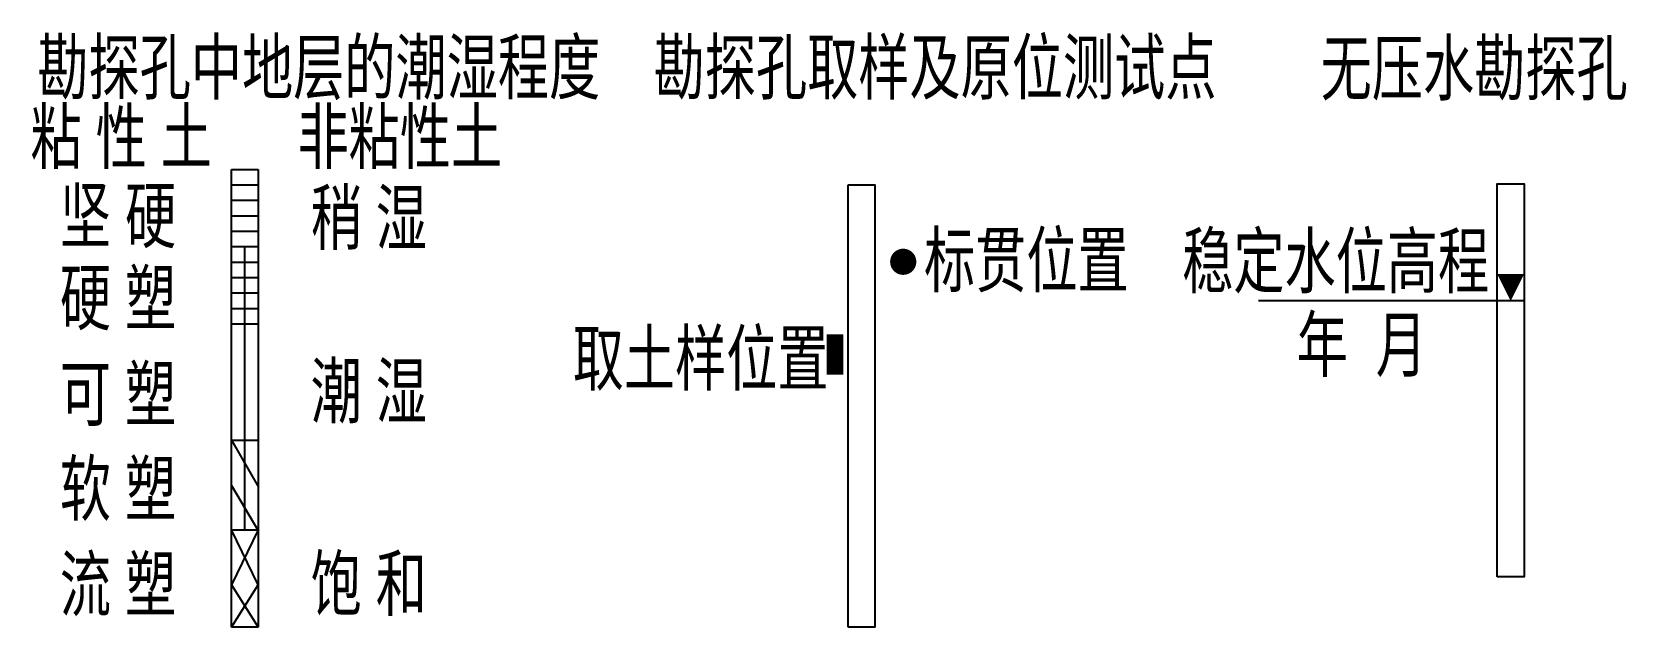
# Model space of a CAD drawing. Extents: x 1 to 119, y -45 to -1.
import ezdxf

# ---------------------------------------------------------------- set-up
doc = ezdxf.new("R2010")
doc.units = 0
doc.header["$MEASUREMENT"] = 0
doc.layers.get('0').update_dxf_attribs({"linetype": 'CONTINUOUS'})
doc.styles.add('LZ_FONTS_FS', font='hxm.ttf', dxfattribs={"width": 0.7})

msp = doc.modelspace()

# ---------------------------------------------------------------- linework, layer by layer
for p, q in [((15.4, -45.24), (15.4, -11.06)), ((15.4, -11.06), (17.4, -11.06)), ((17.4, -11.06), (17.4, -45.24)), ((15.4, -12.21), (17.4, -12.21)), ((15.4, -13.36), (17.4, -13.36)), ((15.4, -14.52), (17.4, -14.52)), ((15.4, -15.67), (17.4, -15.67)), ((15.4, -16.82), (17.4, -16.82)), ((15.4, -17.97), (17.4, -17.97)), ((15.4, -19.13), (17.4, -19.13)), ((15.4, -20.28), (17.4, -20.28)), ((15.4, -21.43), (17.4, -21.43)), ((15.4, -22.58), (17.4, -22.58)), ((17.4, -45.24), (15.4, -45.24))]:
    msp.add_line(p, q)
for points in [[(61.42, -45.24), (61.42, -12.21)], [(61.42, -12.21), (63.42, -12.21), (63.42, -45.24), (61.42, -45.24)], [(16.4, -37.96), (16.4, -16.82)], [(111.88, -20.87), (92.07, -20.87)], [(15.4, -31.28), (17.42, -34.78)], [(15.4, -31.28), (17.4, -31.28)], [(15.4, -34.67), (17.42, -38.06)], [(15.4, -45.24), (17.4, -42.07), (15.4, -37.96), (15.4, -37.96)], [(17.4, -37.96), (17.4, -37.96), (15.4, -42.07), (17.4, -45.24)], [(15.4, -37.96), (17.4, -37.96)]]:
    msp.add_lwpolyline(points)
msp.add_lwpolyline([(109.88, -41.48), (109.88, -12.14), (111.88, -12.14), (111.88, -41.48)], close=True)
at = {"const_width": 0.975}
msp.add_lwpolyline([(65.54, -18.44, 1), (65.54, -17.46, 1)], format="xyb", close=True, dxfattribs=at)
msp.add_lwpolyline([(110.88, -20.87, 0, 2, 0), (110.88, -18.87, 2, 2, 0)], format="xyseb")
at = {"const_width": 3}
msp.add_lwpolyline([(61.08, -24.87), (59.83, -24.87)], dxfattribs=at)

# ---------------------------------------------------------------- texts
at = {"color": 3, "style": 'LZ_FONTS_FS', "width": 0.7}
for s, p in [('勘探孔中地层的潮湿程度', (0.91, -5.4)), ('勘探孔取样及原位测试点', (46.91, -5.4)), ('无压水勘探孔', (96.7, -5.47)), ('粘 性 土', (0.4, -10.59)), ('非粘性土', (20.33, -10.59)), ('坚 硬', (2.59, -16.49)), ('稍 湿', (21.31, -16.64)), ('标贯位置', (67.09, -19.8)), ('稳定水位高程', (86.36, -19.87)), ('硬 塑', (2.59, -22.62)), ('取土样位置', (40.87, -27.14)), ('年  月', (94.91, -26.12)), ('可 塑', (2.59, -29.79)), ('潮 湿', (21.31, -29.59)), ('软 塑', (2.59, -36.87)), ('流 塑', (2.59, -44.01)), ('饱 和', (21.31, -43.97))]:
    msp.add_text(s, height=4, dxfattribs=at).set_placement(p)

doc.saveas('drawing.dxf')
